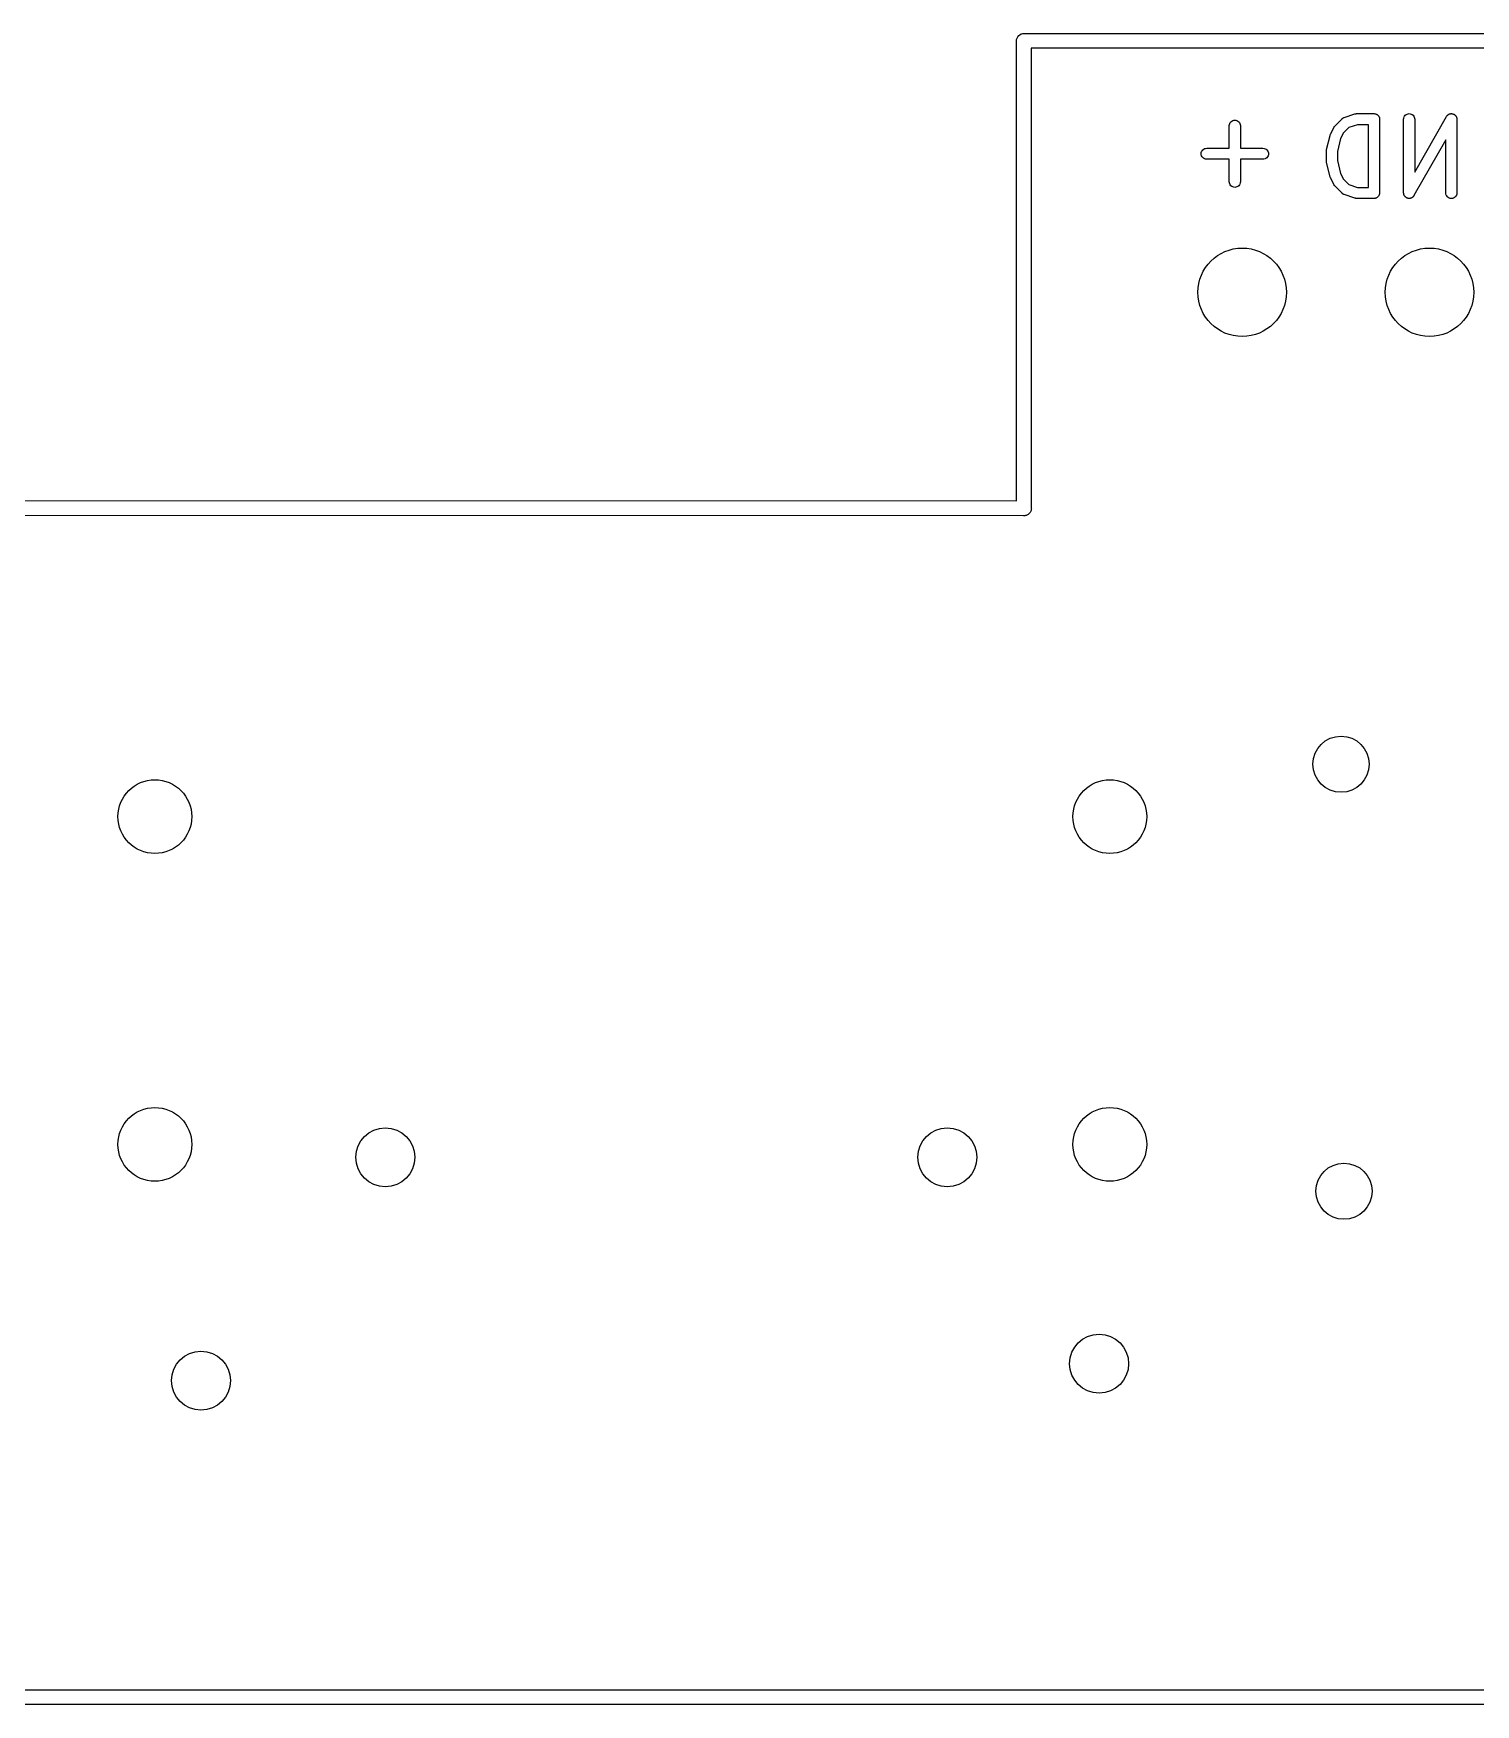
# Model space of a CAD drawing. Extents: x 0.6 to 7.02, y -7.61 to -0.88.
# Drawn here: x 3.87 to 4.64, y -1.946 to -1.054 of the extents above; entities that cross this region are included whole.
import ezdxf

# ---------------------------------------------------------------- set-up
doc = ezdxf.new("R2010")
doc.units = 0
doc.header["$MEASUREMENT"] = 0
doc.layers.add('BLACK', color=7, linetype='CONTINUOUS')

msp = doc.modelspace()

# ---------------------------------------------------------------- linework, layer by layer
at = {"layer": 'BLACK', "linetype": 'CONTINUOUS'}
for p, q in [((4.39514, -1.05815), (4.39521, -1.05738)), ((4.39516, -1.05834), (4.39514, -1.05815)), ((4.39516, -1.30382), (4.39516, -1.05834)), ((4.39521, -1.05738), (4.39544, -1.05664)), ((4.39544, -1.05664), (4.39581, -1.05595)), ((4.39581, -1.05595), (4.3963, -1.05535)), ((4.3963, -1.05535), (4.3969, -1.05486)), ((4.3969, -1.05486), (4.39758, -1.05449)), ((4.39758, -1.05449), (4.39832, -1.05427)), ((4.39832, -1.05427), (4.3989, -1.05421)), ((4.3989, -1.05421), (4.39909, -1.05419)), ((4.39909, -1.05419), (4.39929, -1.05421)), ((4.39929, -1.05421), (5.41105, -1.05421)), ((5.41284, -1.06209), (4.40303, -1.06209)), ((4.40303, -1.06209), (4.40303, -1.30756)), ((4.5701, -1.09905), (4.57572, -1.09717)), ((4.57572, -1.09717), (4.57576, -1.09716)), ((4.57576, -1.09716), (4.57592, -1.09713)), ((4.57592, -1.09713), (4.57608, -1.09708)), ((4.57608, -1.09708), (4.5762, -1.09707)), ((4.5762, -1.09707), (4.57632, -1.09704)), ((4.57632, -1.09704), (4.57649, -1.09704)), ((4.57649, -1.09704), (4.57665, -1.09702)), ((4.57665, -1.09702), (4.58603, -1.09702)), ((4.58603, -1.09702), (4.58605, -1.09702)), ((4.58605, -1.09702), (4.58605, -1.09702)), ((4.58605, -1.09702), (4.58605, -1.09702)), ((4.58605, -1.09702), (4.58607, -1.09702)), ((4.58607, -1.09702), (4.58635, -1.09705)), ((4.58635, -1.09705), (4.58662, -1.09708)), ((4.58662, -1.09708), (4.58663, -1.09709)), ((4.58663, -1.09709), (4.58664, -1.09709)), ((4.58664, -1.09709), (4.5869, -1.09717)), ((4.5869, -1.09717), (4.58717, -1.09725)), ((4.58717, -1.09725), (4.58718, -1.09726)), ((4.58718, -1.09726), (4.58719, -1.09726)), ((4.58719, -1.09726), (4.58744, -1.0974)), ((4.58744, -1.0974), (4.58768, -1.09753)), ((4.60316, -1.0975), (4.60367, -1.09724)), ((4.60367, -1.09724), (4.60422, -1.09708)), ((4.60422, -1.09708), (4.6048, -1.09702)), ((4.6048, -1.09702), (4.60537, -1.09708)), ((4.60537, -1.09708), (4.60592, -1.09725)), ((4.60592, -1.09725), (4.60643, -1.09753)), ((4.62566, -1.0975), (4.62582, -1.09742)), ((4.62582, -1.09742), (4.62598, -1.09732)), ((4.62598, -1.09732), (4.62608, -1.09728)), ((4.62608, -1.09728), (4.62617, -1.09724)), ((4.62617, -1.09724), (4.62635, -1.09718)), ((4.62635, -1.09718), (4.62653, -1.09712)), ((4.62653, -1.09712), (4.62662, -1.0971)), ((4.62662, -1.0971), (4.62672, -1.09708)), ((4.62672, -1.09708), (4.62691, -1.09706)), ((4.62691, -1.09706), (4.62709, -1.09703)), ((4.62709, -1.09703), (4.62719, -1.09703)), ((4.62719, -1.09703), (4.62729, -1.09702)), ((4.62729, -1.09702), (4.62748, -1.09704)), ((4.62748, -1.09704), (4.62767, -1.09705)), ((4.62767, -1.09705), (4.62777, -1.09707)), ((4.62777, -1.09707), (4.62787, -1.09708)), ((4.62787, -1.09708), (4.62805, -1.09714)), ((4.62805, -1.09714), (4.62823, -1.09718)), ((4.62823, -1.09718), (4.62832, -1.09722)), ((4.62832, -1.09722), (4.62842, -1.09725)), ((4.62842, -1.09725), (4.62858, -1.09734)), ((4.62858, -1.09734), (4.62876, -1.09742)), ((4.62876, -1.09742), (4.62884, -1.09748)), ((4.50874, -1.1034), (4.5088, -1.10283)), ((4.50874, -1.10344), (4.50874, -1.1034)), ((4.50874, -1.11549), (4.50874, -1.10344)), ((4.5088, -1.10283), (4.50898, -1.10228)), ((4.50898, -1.10228), (4.50926, -1.10178)), ((4.50926, -1.10178), (4.50963, -1.10133)), ((4.50963, -1.10133), (4.51008, -1.10097)), ((4.51008, -1.10097), (4.51059, -1.10071)), ((4.51059, -1.10071), (4.51114, -1.10054)), ((4.51114, -1.10054), (4.51171, -1.10049)), ((4.51171, -1.10049), (4.51229, -1.10055)), ((4.51229, -1.10055), (4.51284, -1.10072)), ((4.51284, -1.10072), (4.51334, -1.101)), ((4.51334, -1.101), (4.51379, -1.10136)), ((4.51379, -1.10136), (4.51415, -1.10181)), ((4.51415, -1.10181), (4.51442, -1.10232)), ((4.51442, -1.10232), (4.51459, -1.10287)), ((4.51459, -1.10287), (4.51465, -1.10344)), ((4.51465, -1.10344), (4.51465, -1.11549)), ((4.56276, -1.10803), (4.56464, -1.10428)), ((4.56464, -1.10428), (4.56466, -1.10424)), ((4.56466, -1.10424), (4.56475, -1.1041)), ((4.56475, -1.1041), (4.56483, -1.10396)), ((4.56483, -1.10396), (4.5649, -1.10386)), ((4.5649, -1.10386), (4.56497, -1.10376)), ((4.56497, -1.10376), (4.56509, -1.10364)), ((4.56509, -1.10364), (4.56519, -1.10351)), ((4.56519, -1.10351), (4.56894, -1.09976)), ((4.56894, -1.09976), (4.56897, -1.09973)), ((4.56897, -1.09973), (4.56904, -1.09968)), ((4.56904, -1.09968), (4.5691, -1.09962)), ((4.5691, -1.09962), (4.56926, -1.0995)), ((4.56926, -1.0995), (4.56942, -1.09937)), ((4.56942, -1.09937), (4.5695, -1.09933)), ((4.5695, -1.09933), (4.56957, -1.09928)), ((4.56957, -1.09928), (4.56975, -1.0992)), ((4.57262, -1.10443), (4.56971, -1.10735)), ((4.56975, -1.0992), (4.56993, -1.09911)), ((4.56993, -1.09911), (4.57002, -1.09908)), ((4.57002, -1.09908), (4.5701, -1.09905)), ((4.57713, -1.10293), (4.57262, -1.10443)), ((4.58307, -1.10293), (4.57713, -1.10293)), ((4.58307, -1.13639), (4.58307, -1.10293)), ((4.58768, -1.09753), (4.58769, -1.09753)), ((4.58769, -1.09753), (4.5877, -1.09754)), ((4.5877, -1.09754), (4.58791, -1.09772)), ((4.58791, -1.09772), (4.58812, -1.09789)), ((4.58812, -1.09789), (4.58813, -1.0979)), ((4.58813, -1.0979), (4.58814, -1.09791)), ((4.58814, -1.09791), (4.58831, -1.09812)), ((4.58831, -1.09812), (4.58849, -1.09834)), ((4.58849, -1.09834), (4.58849, -1.09835)), ((4.58849, -1.09835), (4.5885, -1.09836)), ((4.5885, -1.09836), (4.58863, -1.0986)), ((4.58863, -1.0986), (4.58876, -1.09885)), ((4.58876, -1.09885), (4.58876, -1.09886)), ((4.58876, -1.09886), (4.58877, -1.09887)), ((4.58877, -1.09887), (4.58884, -1.09914)), ((4.58884, -1.09914), (4.58892, -1.0994)), ((4.58892, -1.0994), (4.58892, -1.09941)), ((4.58892, -1.09941), (4.58893, -1.09942)), ((4.58893, -1.09942), (4.58895, -1.0997)), ((4.58895, -1.0997), (4.58898, -1.09998)), ((4.58898, -1.09998), (4.58898, -1.13935)), ((4.60182, -1.09993), (4.60189, -1.09936)), ((4.60182, -1.09998), (4.60182, -1.09993)), ((4.60182, -1.13935), (4.60182, -1.09998)), ((4.60189, -1.09936), (4.60206, -1.09881)), ((4.60206, -1.09881), (4.60234, -1.09831)), ((4.60234, -1.09831), (4.60271, -1.09787)), ((4.60271, -1.09787), (4.60316, -1.0975)), ((4.60643, -1.09753), (4.60687, -1.09789)), ((4.60687, -1.09789), (4.60723, -1.09834)), ((4.60723, -1.09834), (4.6075, -1.09885)), ((4.6075, -1.09885), (4.60767, -1.0994)), ((4.60767, -1.0994), (4.60773, -1.09998)), ((4.60773, -1.12823), (4.62471, -1.09851)), ((4.60773, -1.09998), (4.60773, -1.12823)), ((4.62471, -1.09851), (4.62473, -1.09847)), ((4.62473, -1.09847), (4.62479, -1.09839)), ((4.62479, -1.09839), (4.62484, -1.09831)), ((4.62484, -1.09831), (4.62496, -1.09816)), ((4.62496, -1.09816), (4.62507, -1.09801)), ((4.62507, -1.09801), (4.62514, -1.09794)), ((4.62514, -1.09794), (4.62521, -1.09787)), ((4.62521, -1.09787), (4.62535, -1.09775)), ((4.62535, -1.09775), (4.62549, -1.09762)), ((4.62549, -1.09762), (4.62558, -1.09757)), ((4.62558, -1.09757), (4.62566, -1.0975)), ((4.62884, -1.09748), (4.62892, -1.09753)), ((4.62892, -1.09753), (4.62907, -1.09765)), ((4.62907, -1.09765), (4.62922, -1.09776)), ((4.62922, -1.09776), (4.62929, -1.09783)), ((4.62929, -1.09783), (4.62937, -1.09789)), ((4.62937, -1.09789), (4.62949, -1.09804)), ((4.62949, -1.09804), (4.62962, -1.09818)), ((4.62962, -1.09818), (4.62967, -1.09826)), ((4.62967, -1.09826), (4.62973, -1.09834)), ((4.62973, -1.09834), (4.62982, -1.09851)), ((4.62982, -1.09851), (4.62992, -1.09867)), ((4.62992, -1.09867), (4.62996, -1.09876)), ((4.62996, -1.09876), (4.63, -1.09885)), ((4.63, -1.09885), (4.63006, -1.09903)), ((4.63006, -1.09903), (4.63012, -1.09921)), ((4.63012, -1.09921), (4.63014, -1.09931)), ((4.63014, -1.09931), (4.63017, -1.0994)), ((4.63017, -1.0994), (4.63019, -1.09959)), ((4.63019, -1.09959), (4.63022, -1.09978)), ((4.63022, -1.09978), (4.63022, -1.09988)), ((4.63022, -1.09988), (4.63022, -1.09998)), ((4.63022, -1.09998), (4.63022, -1.13935)), ((4.56067, -1.11613), (4.56254, -1.10863)), ((4.56254, -1.10863), (4.56255, -1.10859)), ((4.56255, -1.10859), (4.56256, -1.10858)), ((4.56256, -1.10857), (4.56266, -1.10831)), ((4.56256, -1.10858), (4.56256, -1.10857)), ((4.56266, -1.10831), (4.56275, -1.10805)), ((4.56275, -1.10805), (4.56276, -1.10804)), ((4.56276, -1.10804), (4.56276, -1.10803)), ((4.56819, -1.11038), (4.56648, -1.11721)), ((4.56971, -1.10735), (4.56819, -1.11038)), ((4.62432, -1.11109), (4.60734, -1.14081)), ((4.62432, -1.13935), (4.62432, -1.11109)), ((4.49374, -1.11842), (4.4938, -1.11785)), ((4.49379, -1.119), (4.49374, -1.11842)), ((4.49396, -1.11955), (4.49379, -1.119)), ((4.4938, -1.11785), (4.49397, -1.1173)), ((4.49422, -1.12006), (4.49396, -1.11955)), ((4.49397, -1.1173), (4.49425, -1.11679)), ((4.49459, -1.12051), (4.49422, -1.12006)), ((4.49425, -1.11679), (4.49461, -1.11635)), ((4.49503, -1.12088), (4.49459, -1.12051)), ((4.49461, -1.11635), (4.49506, -1.11598)), ((4.49553, -1.12116), (4.49503, -1.12088)), ((4.49506, -1.11598), (4.49557, -1.11571)), ((4.49608, -1.12133), (4.49553, -1.12116)), ((4.49557, -1.11571), (4.49612, -1.11555)), ((4.49665, -1.12139), (4.49608, -1.12133)), ((4.49612, -1.11555), (4.49669, -1.11549)), ((4.49669, -1.12139), (4.49665, -1.12139)), ((4.49669, -1.11549), (4.50874, -1.11549)), ((4.50874, -1.12139), (4.49669, -1.12139)), ((4.50874, -1.13344), (4.50874, -1.12139)), ((4.51465, -1.11549), (4.52669, -1.11549)), ((4.52669, -1.12139), (4.51465, -1.12139)), ((4.51465, -1.12139), (4.51465, -1.13344)), ((4.52669, -1.11549), (4.52673, -1.11549)), ((4.52726, -1.12134), (4.52669, -1.12139)), ((4.52673, -1.11549), (4.5273, -1.11555)), ((4.52782, -1.12117), (4.52726, -1.12134)), ((4.5273, -1.11555), (4.52785, -1.11573)), ((4.52833, -1.1209), (4.52782, -1.12117)), ((4.52785, -1.11573), (4.52836, -1.11601)), ((4.52877, -1.12054), (4.52833, -1.1209)), ((4.52836, -1.11601), (4.5288, -1.11638)), ((4.52914, -1.12009), (4.52877, -1.12054)), ((4.5288, -1.11638), (4.52916, -1.11683)), ((4.52941, -1.11959), (4.52914, -1.12009)), ((4.52916, -1.11683), (4.52943, -1.11734)), ((4.52958, -1.11904), (4.52941, -1.11959)), ((4.52943, -1.11734), (4.52959, -1.11789)), ((4.52964, -1.11846), (4.52958, -1.11904)), ((4.52959, -1.11789), (4.52964, -1.11846)), ((4.56058, -1.1167), (4.56062, -1.11647)), ((4.56058, -1.11676), (4.56058, -1.1167)), ((4.56058, -1.11681), (4.56058, -1.11676)), ((4.56058, -1.11685), (4.56058, -1.11681)), ((4.56058, -1.12247), (4.56058, -1.11685)), ((4.56058, -1.12253), (4.56058, -1.12247)), ((4.56058, -1.12258), (4.56058, -1.12253)), ((4.56061, -1.12281), (4.56058, -1.12258)), ((4.56063, -1.12305), (4.56061, -1.12281)), ((4.56062, -1.11647), (4.56064, -1.11623)), ((4.56065, -1.1231), (4.56063, -1.12305)), ((4.56064, -1.11623), (4.56066, -1.11618)), ((4.56066, -1.12315), (4.56065, -1.1231)), ((4.56066, -1.11618), (4.56067, -1.11613)), ((4.56067, -1.12319), (4.56066, -1.12315)), ((4.56254, -1.13069), (4.56067, -1.12319)), ((4.56648, -1.11721), (4.56648, -1.12211)), ((4.56648, -1.12211), (4.56819, -1.12894)), ((4.56255, -1.1307), (4.56254, -1.13069)), ((4.56255, -1.13071), (4.56255, -1.1307)), ((4.56264, -1.13097), (4.56255, -1.13071)), ((4.56273, -1.13123), (4.56264, -1.13097)), ((4.56274, -1.13124), (4.56273, -1.13123)), ((4.56275, -1.13126), (4.56274, -1.13124)), ((4.56276, -1.13129), (4.56275, -1.13126)), ((4.56464, -1.13504), (4.56276, -1.13129)), ((4.56819, -1.12894), (4.56971, -1.13197)), ((4.56971, -1.13197), (4.57262, -1.13489)), ((4.5088, -1.13401), (4.50874, -1.13344)), ((4.50896, -1.13457), (4.5088, -1.13401)), ((4.50923, -1.13507), (4.50896, -1.13457)), ((4.5096, -1.13552), (4.50923, -1.13507)), ((4.51004, -1.13589), (4.5096, -1.13552)), ((4.51055, -1.13616), (4.51004, -1.13589)), ((4.5111, -1.13633), (4.51055, -1.13616)), ((4.51167, -1.13639), (4.5111, -1.13633)), ((4.51225, -1.13634), (4.51167, -1.13639)), ((4.5128, -1.13618), (4.51225, -1.13634)), ((4.51331, -1.13591), (4.5128, -1.13618)), ((4.51376, -1.13555), (4.51331, -1.13591)), ((4.51413, -1.13511), (4.51376, -1.13555)), ((4.51441, -1.1346), (4.51413, -1.13511)), ((4.51458, -1.13405), (4.51441, -1.1346)), ((4.51465, -1.13348), (4.51458, -1.13405)), ((4.51465, -1.13344), (4.51465, -1.13348)), ((4.56473, -1.13518), (4.56464, -1.13504)), ((4.5648, -1.13533), (4.56473, -1.13518)), ((4.56488, -1.13543), (4.5648, -1.13533)), ((4.56495, -1.13553), (4.56488, -1.13543)), ((4.56506, -1.13565), (4.56495, -1.13553)), ((4.56516, -1.13578), (4.56506, -1.13565)), ((4.56519, -1.13581), (4.56516, -1.13578)), ((4.56894, -1.13956), (4.56519, -1.13581)), ((4.56901, -1.13961), (4.56894, -1.13956)), ((4.56907, -1.13968), (4.56901, -1.13961)), ((4.56923, -1.1398), (4.56907, -1.13968)), ((4.56939, -1.13992), (4.56923, -1.1398)), ((4.56946, -1.13997), (4.56939, -1.13992)), ((4.56953, -1.14002), (4.56946, -1.13997)), ((4.56972, -1.1401), (4.56953, -1.14002)), ((4.56989, -1.1402), (4.56972, -1.1401)), ((4.56998, -1.14022), (4.56989, -1.1402)), ((4.57006, -1.14026), (4.56998, -1.14022)), ((4.5701, -1.14027), (4.57006, -1.14026)), ((4.57572, -1.14215), (4.5701, -1.14027)), ((4.57262, -1.13489), (4.57713, -1.13639)), ((4.57713, -1.13639), (4.58307, -1.13639)), ((4.58713, -1.14208), (4.58687, -1.14216)), ((4.58714, -1.14208), (4.58713, -1.14208)), ((4.58715, -1.14208), (4.58714, -1.14208)), ((4.5874, -1.14194), (4.58715, -1.14208)), ((4.58764, -1.14182), (4.5874, -1.14194)), ((4.58765, -1.14181), (4.58764, -1.14182)), ((4.58766, -1.14181), (4.58765, -1.14181)), ((4.58788, -1.14163), (4.58766, -1.14181)), ((4.58809, -1.14146), (4.58788, -1.14163)), ((4.5881, -1.14145), (4.58809, -1.14146)), ((4.58811, -1.14144), (4.5881, -1.14145)), ((4.58828, -1.14123), (4.58811, -1.14144)), ((4.58846, -1.14101), (4.58828, -1.14123)), ((4.58847, -1.141), (4.58846, -1.14101)), ((4.58848, -1.141), (4.58847, -1.141)), ((4.58861, -1.14075), (4.58848, -1.141)), ((4.58874, -1.14051), (4.58861, -1.14075)), ((4.58875, -1.14049), (4.58874, -1.1405)), ((4.58874, -1.1405), (4.58874, -1.14051)), ((4.58883, -1.14022), (4.58875, -1.14049)), ((4.58892, -1.13996), (4.58883, -1.14022)), ((4.58895, -1.13966), (4.58892, -1.13994)), ((4.58892, -1.13994), (4.58892, -1.13995)), ((4.58892, -1.13995), (4.58892, -1.13996)), ((4.58898, -1.13939), (4.58895, -1.13966)), ((4.58898, -1.13935), (4.58898, -1.13937)), ((4.58898, -1.13937), (4.58898, -1.13937)), ((4.58898, -1.13937), (4.58898, -1.13937)), ((4.58898, -1.13937), (4.58898, -1.13939)), ((4.60183, -1.13944), (4.60182, -1.13935)), ((4.60183, -1.13954), (4.60183, -1.13944)), ((4.60186, -1.13973), (4.60183, -1.13954)), ((4.60188, -1.13992), (4.60186, -1.13973)), ((4.60191, -1.14001), (4.60188, -1.13992)), ((4.60192, -1.14011), (4.60191, -1.14001)), ((4.60199, -1.14029), (4.60192, -1.14011)), ((4.60205, -1.14047), (4.60199, -1.14029)), ((4.60209, -1.14056), (4.60205, -1.14047)), ((4.60213, -1.14065), (4.60209, -1.14056)), ((4.60223, -1.14081), (4.60213, -1.14065)), ((4.60232, -1.14098), (4.60223, -1.14081)), ((4.60238, -1.14106), (4.60232, -1.14098)), ((4.60243, -1.14114), (4.60238, -1.14106)), ((4.60256, -1.14128), (4.60243, -1.14114)), ((4.60268, -1.14143), (4.60256, -1.14128)), ((4.60276, -1.14149), (4.60268, -1.14143)), ((4.60282, -1.14156), (4.60276, -1.14149)), ((4.60298, -1.14167), (4.60282, -1.14156)), ((4.60312, -1.14179), (4.60298, -1.14167)), ((4.60321, -1.14184), (4.60312, -1.14179)), ((4.60329, -1.1419), (4.60321, -1.14184)), ((4.60346, -1.14198), (4.60329, -1.1419)), ((4.60363, -1.14207), (4.60346, -1.14198)), ((4.60373, -1.1421), (4.60363, -1.14207)), ((4.60588, -1.14208), (4.6057, -1.14214)), ((4.60597, -1.14204), (4.60588, -1.14208)), ((4.60606, -1.142), (4.60597, -1.14204)), ((4.60622, -1.1419), (4.60606, -1.142)), ((4.60639, -1.14182), (4.60622, -1.1419)), ((4.60647, -1.14175), (4.60639, -1.14182)), ((4.60655, -1.1417), (4.60647, -1.14175)), ((4.60669, -1.14157), (4.60655, -1.1417)), ((4.60684, -1.14146), (4.60669, -1.14157)), ((4.6069, -1.14138), (4.60684, -1.14146)), ((4.60698, -1.14131), (4.6069, -1.14138)), ((4.60709, -1.14116), (4.60698, -1.14131)), ((4.60721, -1.14101), (4.60709, -1.14116)), ((4.60726, -1.14093), (4.60721, -1.14101)), ((4.60732, -1.14085), (4.60726, -1.14093)), ((4.60734, -1.14081), (4.60732, -1.14085)), ((4.62438, -1.13992), (4.62432, -1.13935)), ((4.62454, -1.14047), (4.62438, -1.13992)), ((4.62481, -1.14098), (4.62454, -1.14047)), ((4.62518, -1.14143), (4.62481, -1.14098)), ((4.62562, -1.14179), (4.62518, -1.14143)), ((4.62613, -1.14207), (4.62562, -1.14179)), ((4.62668, -1.14224), (4.62613, -1.14207)), ((4.62838, -1.14208), (4.62783, -1.14225)), ((4.62889, -1.14182), (4.62838, -1.14208)), ((4.62934, -1.14146), (4.62889, -1.14182)), ((4.62971, -1.14101), (4.62934, -1.14146)), ((4.62999, -1.14051), (4.62971, -1.14101)), ((4.63016, -1.13996), (4.62999, -1.14051)), ((4.63022, -1.13939), (4.63016, -1.13996)), ((4.63022, -1.13935), (4.63022, -1.13939)), ((4.57588, -1.14218), (4.57572, -1.14215)), ((4.57604, -1.14223), (4.57588, -1.14218)), ((4.57616, -1.14225), (4.57604, -1.14223)), ((4.57628, -1.14227), (4.57616, -1.14225)), ((4.57645, -1.14228), (4.57628, -1.14227)), ((4.57661, -1.1423), (4.57645, -1.14228)), ((4.57665, -1.1423), (4.57661, -1.1423)), ((4.58603, -1.1423), (4.57665, -1.1423)), ((4.5863, -1.14227), (4.58603, -1.1423)), ((4.58658, -1.14225), (4.5863, -1.14227)), ((4.58659, -1.14224), (4.58658, -1.14225)), ((4.5866, -1.14224), (4.58659, -1.14224)), ((4.58687, -1.14216), (4.5866, -1.14224)), ((4.60382, -1.14214), (4.60373, -1.1421)), ((4.604, -1.14218), (4.60382, -1.14214)), ((4.60418, -1.14224), (4.604, -1.14218)), ((4.60428, -1.14225), (4.60418, -1.14224)), ((4.60438, -1.14227), (4.60428, -1.14225)), ((4.60457, -1.14228), (4.60438, -1.14227)), ((4.60475, -1.1423), (4.60457, -1.14228)), ((4.60485, -1.14229), (4.60475, -1.1423)), ((4.60495, -1.14229), (4.60485, -1.14229)), ((4.60514, -1.14226), (4.60495, -1.14229)), ((4.60533, -1.14225), (4.60514, -1.14226)), ((4.60542, -1.14222), (4.60533, -1.14225)), ((4.60552, -1.1422), (4.60542, -1.14222)), ((4.6057, -1.14214), (4.60552, -1.1422)), ((4.62725, -1.1423), (4.62668, -1.14224)), ((4.62783, -1.14225), (4.62725, -1.1423)), ((4.3989, -1.31169), (3.2296, -1.3113)), ((3.23335, -1.30343), (4.39516, -1.30382)), ((4.40028, -1.31151), (4.39987, -1.31164)), ((4.40061, -1.31141), (4.40028, -1.31151)), ((4.40097, -1.31122), (4.40061, -1.31141)), ((4.40061, -1.31141), (4.40061, -1.31141)), ((4.40061, -1.31141), (4.40061, -1.31141)), ((4.40129, -1.31105), (4.40097, -1.31122)), ((4.40163, -1.31077), (4.40129, -1.31105)), ((4.40129, -1.31105), (4.40129, -1.31105)), ((4.40129, -1.31105), (4.40129, -1.31105)), ((4.40189, -1.31055), (4.40163, -1.31077)), ((4.40217, -1.31022), (4.40189, -1.31055)), ((4.40189, -1.31055), (4.40189, -1.31055)), ((4.40189, -1.31055), (4.40189, -1.31055)), ((4.40238, -1.30995), (4.40217, -1.31022)), ((4.40259, -1.30956), (4.40238, -1.30995)), ((4.40238, -1.30995), (4.40238, -1.30995)), ((4.40238, -1.30995), (4.40238, -1.30995)), ((4.40275, -1.30927), (4.40259, -1.30956)), ((4.40287, -1.30887), (4.40275, -1.30927)), ((4.40275, -1.30927), (4.40275, -1.30927)), ((4.40275, -1.30927), (4.40275, -1.30927)), ((4.40297, -1.30853), (4.40287, -1.30887)), ((4.40301, -1.30812), (4.40297, -1.30853)), ((4.40297, -1.30853), (4.40297, -1.30853)), ((4.40297, -1.30853), (4.40297, -1.30853)), ((4.40305, -1.30776), (4.40301, -1.30812)), ((4.40303, -1.30756), (4.40305, -1.30776)), ((4.39909, -1.31171), (4.3989, -1.31169)), ((4.39955, -1.31167), (4.39909, -1.31171)), ((4.39986, -1.31164), (4.39955, -1.31167)), ((4.39987, -1.31164), (4.39986, -1.31164)), ((4.39987, -1.31164), (4.39987, -1.31164)), ((1.16519, -1.93856), (6.45481, -1.93856)), ((6.45106, -1.94644), (1.16894, -1.94644))]:
    msp.add_line(p, q, dxfattribs=at)
at = {"layer": 'BLACK'}
for centre, radius in [((4.51563, -1.1924), 0.02362), ((4.51563, -1.1924), 0.02362), ((4.61563, -1.1924), 0.02362), ((4.61563, -1.1924), 0.02362), ((4.56839, -1.44437), 0.015), ((4.56839, -1.44437), 0.015), ((3.93512, -1.47236), 0.01969), ((3.93512, -1.47236), 0.01969), ((4.44496, -1.47236), 0.01969), ((4.44496, -1.47236), 0.01969), ((3.93512, -1.64736), 0.01969), ((3.93512, -1.64736), 0.01969), ((4.44496, -1.64736), 0.01969), ((4.44496, -1.64736), 0.01969), ((4.05815, -1.65421), 0.01575), ((4.05815, -1.65421), 0.01575), ((4.35815, -1.65421), 0.01575), ((4.35815, -1.65421), 0.01575), ((4.56996, -1.67236), 0.015), ((4.56996, -1.67236), 0.015), ((4.43925, -1.76445), 0.01575), ((4.43925, -1.76445), 0.01575), ((3.95972, -1.7735), 0.01575), ((3.95972, -1.7735), 0.01575)]:
    msp.add_circle(centre, radius, dxfattribs=at)

doc.saveas('drawing.dxf')
